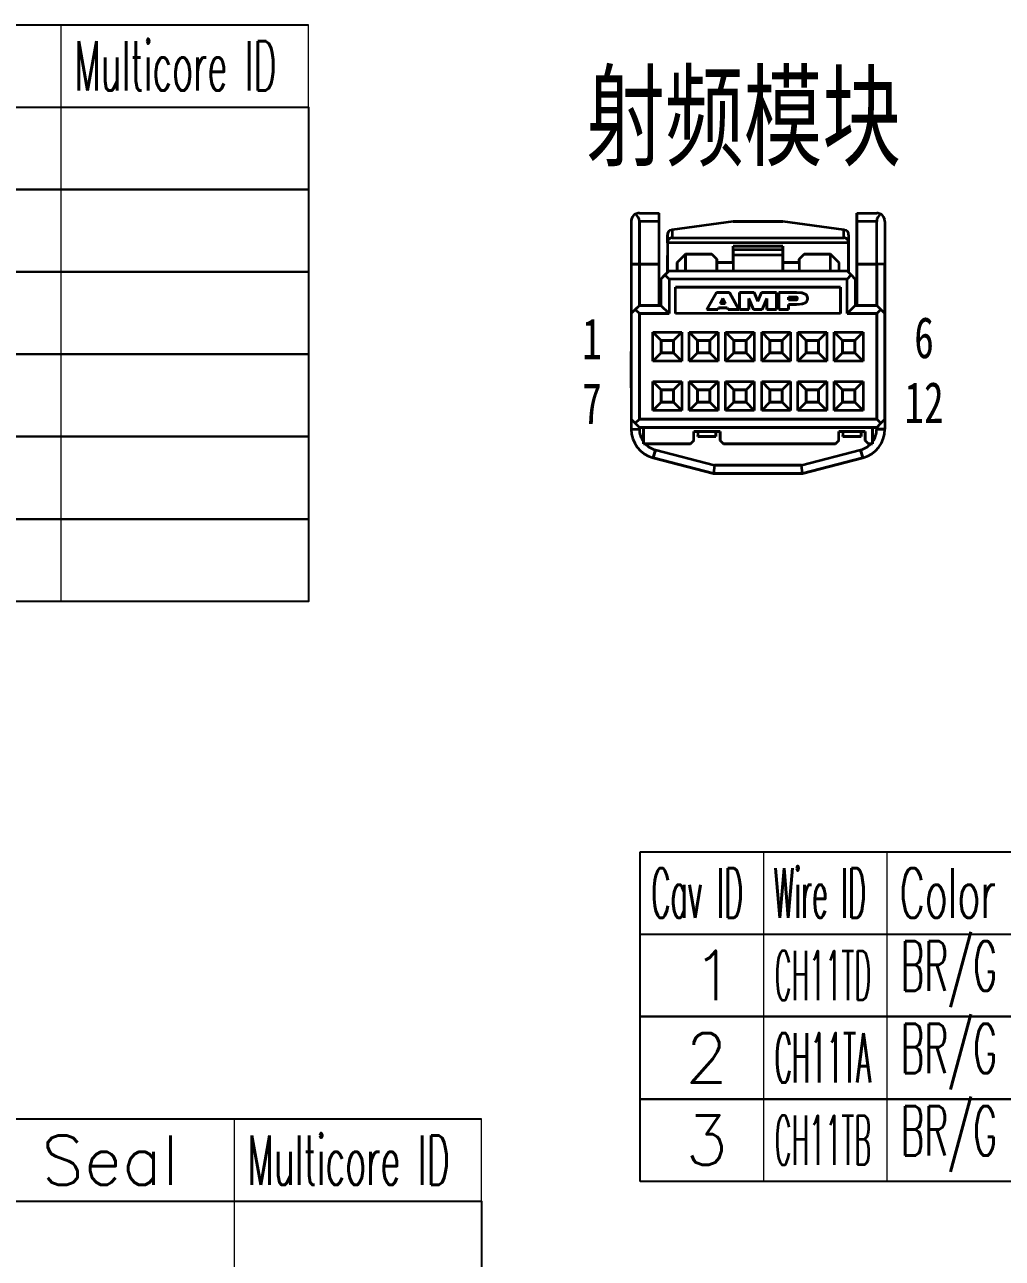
# Model space of a CAD drawing. Header units: inches. Extents: x 47316 to 59086, y 3141 to 11743.
# Drawn here: x 51480.2 to 51539.6, y 8731.1 to 8806 of the extents above; entities that cross this region are included whole.
import ezdxf

# ---------------------------------------------------------------- set-up
doc = ezdxf.new("R2010")
doc.units = ezdxf.units.IN
doc.header["$MEASUREMENT"] = 0
doc.styles.add('MtX_FangSong_GB2312', font='')
doc.styles.get("Standard").update_dxf_attribs({"font": ''})
doc.styles.add('仿宋', font='仿宋_GB2312.ttf', dxfattribs={"width": 0.7})
doc.styles.get('MtX_FangSong_GB2312').set_extended_font_data('FangSong_GB2312')
doc.styles.get('Standard').set_extended_font_data('SimSun')

msp = doc.modelspace()

# ---------------------------------------------------------------- linework, layer by layer
at = {"color": 0, "linetype": 'Continuous', "lineweight": -2}
for p, q in [((51332.463, 8806.003), (51497.463, 8806.003)), ((51332.463, 8801.003), (51497.463, 8801.003)), ((51517.577, 8755.811), (51600.077, 8755.811)), ((51517.577, 8750.811), (51517.577, 8755.811)), ((51517.577, 8750.811), (51600.077, 8750.811)), ((51260.466, 8739.602), (51507.966, 8739.602)), ((51260.466, 8734.602), (51507.966, 8734.602))]:
    msp.add_line(p, q, dxfattribs=at)
at = {"color": 7, "linetype": 'Continuous', "lineweight": 15}
for p, q in [((51482.463, 8801.003), (51482.463, 8806.003)), ((51497.463, 8801.003), (51497.463, 8806.003)), ((51525.077, 8750.811), (51525.077, 8755.811)), ((51532.577, 8750.811), (51532.577, 8755.811)), ((51492.966, 8734.602), (51492.966, 8739.602)), ((51507.966, 8734.602), (51507.966, 8739.602))]:
    msp.add_line(p, q, dxfattribs=at)
at = {"color": 102, "linetype": 'Continuous', "lineweight": 15}
for p, q in [((51482.463, 8796.003), (51482.463, 8801.003)), ((51482.463, 8791.003), (51482.463, 8796.003)), ((51482.463, 8786.003), (51482.463, 8791.003)), ((51482.463, 8781.003), (51482.463, 8786.003)), ((51482.463, 8776.003), (51482.463, 8781.003)), ((51482.463, 8771.003), (51482.463, 8776.003)), ((51525.077, 8745.811), (51525.077, 8750.811)), ((51532.577, 8745.811), (51532.577, 8750.811)), ((51525.077, 8740.811), (51525.077, 8745.811)), ((51532.577, 8740.811), (51532.577, 8745.811)), ((51525.077, 8735.811), (51525.077, 8740.811)), ((51532.577, 8735.811), (51532.577, 8740.811)), ((51492.966, 8729.602), (51492.966, 8734.602))]:
    msp.add_line(p, q, dxfattribs=at)
at = {"color": 7, "lineweight": 35, "ltscale": 0.03}
for p, q in [((51517.533, 8794.569), (51518.733, 8794.569)), ((51517.533, 8794.569), (51518.733, 8794.569)), ((51530.733, 8794.569), (51531.933, 8794.569)), ((51530.733, 8794.569), (51531.933, 8794.569)), ((51518.733, 8794.069), (51517.533, 8794.069)), ((51518.733, 8794.069), (51517.533, 8794.069)), ((51531.933, 8794.069), (51530.733, 8794.069)), ((51531.933, 8794.069), (51530.733, 8794.069)), ((51517.533, 8791.469), (51518.733, 8791.469)), ((51518.733, 8791.469), (51517.533, 8791.469)), ((51530.733, 8791.469), (51531.933, 8791.469)), ((51531.933, 8791.469), (51530.733, 8791.469))]:
    msp.add_line(p, q, dxfattribs=at)
at = {"color": 7, "lineweight": 35, "ltscale": 0.0125}
for p, q in [((51518.733, 8794.069), (51518.733, 8794.569)), ((51518.733, 8794.069), (51518.733, 8794.569)), ((51530.733, 8794.569), (51530.733, 8794.069)), ((51530.733, 8794.569), (51530.733, 8794.069)), ((51519.833, 8791.569), (51519.833, 8791.069)), ((51519.833, 8791.569), (51519.833, 8791.069)), ((51523.233, 8791.569), (51523.233, 8791.069)), ((51527.233, 8791.569), (51527.233, 8791.069)), ((51529.633, 8791.569), (51529.633, 8791.069)), ((51529.633, 8791.569), (51529.633, 8791.069)), ((51517.533, 8791.469), (51517.033, 8791.469)), ((51517.033, 8791.469), (51517.533, 8791.469)), ((51532.433, 8791.469), (51531.933, 8791.469)), ((51532.433, 8791.469), (51531.933, 8791.469)), ((51517.033, 8781.461), (51517.533, 8781.461)), ((51517.033, 8781.461), (51517.533, 8781.461)), ((51532.433, 8781.461), (51531.933, 8781.461)), ((51531.933, 8781.461), (51532.433, 8781.461)), ((51518.38, 8779.719), (51518.506, 8780.203)), ((51518.506, 8780.203), (51518.38, 8779.719)), ((51531.086, 8779.719), (51530.96, 8780.203)), ((51530.96, 8780.203), (51531.086, 8779.719))]:
    msp.add_line(p, q, dxfattribs=at)
at = {"color": 7, "lineweight": 35, "ltscale": 0.139999}
msp.add_line((51530.733, 8788.969), (51530.733, 8794.569), dxfattribs=at)
at = {"color": 7, "lineweight": 35, "ltscale": 0.064999}
for p, q in [((51517.033, 8794.069), (51517.033, 8791.469)), ((51517.033, 8794.069), (51517.033, 8791.469)), ((51517.533, 8794.069), (51517.533, 8791.469)), ((51517.533, 8791.469), (51517.533, 8794.069)), ((51518.733, 8791.469), (51518.733, 8794.069)), ((51518.733, 8791.469), (51518.733, 8794.069)), ((51530.733, 8794.069), (51530.733, 8791.469)), ((51530.733, 8794.069), (51530.733, 8791.469)), ((51531.933, 8791.469), (51531.933, 8794.069)), ((51531.933, 8791.469), (51531.933, 8794.069)), ((51532.433, 8794.069), (51532.433, 8791.469)), ((51532.433, 8794.069), (51532.433, 8791.469))]:
    msp.add_line(p, q, dxfattribs=at)
at = {"color": 7, "lineweight": 35, "ltscale": 0.1975}
msp.add_line((51517.033, 8794.069), (51517.033, 8786.169), dxfattribs=at)
at = {"color": 7, "lineweight": 35, "ltscale": 0.093409}
for p, q in [((51523.233, 8794.069), (51519.533, 8793.549)), ((51523.233, 8794.069), (51519.533, 8793.549)), ((51529.933, 8793.549), (51526.233, 8794.069)), ((51529.933, 8793.549), (51526.233, 8794.069))]:
    msp.add_line(p, q, dxfattribs=at)
at = {"color": 7, "lineweight": 35, "ltscale": 0.075}
for p, q in [((51526.233, 8794.069), (51523.233, 8794.069)), ((51523.233, 8794.069), (51526.233, 8794.069)), ((51523.233, 8792.569), (51526.233, 8792.569)), ((51526.233, 8792.569), (51523.233, 8792.569)), ((51523.233, 8792.569), (51526.233, 8792.569)), ((51523.233, 8792.369), (51526.233, 8792.369)), ((51523.233, 8792.369), (51526.233, 8792.369)), ((51526.233, 8792.008), (51523.233, 8792.008)), ((51526.233, 8792.008), (51523.233, 8792.008)), ((51517.033, 8791.469), (51517.033, 8788.469)), ((51517.033, 8791.469), (51517.033, 8788.469)), ((51532.433, 8791.469), (51532.433, 8788.469)), ((51532.433, 8788.469), (51532.433, 8791.469))]:
    msp.add_line(p, q, dxfattribs=at)
at = {"color": 7, "lineweight": 35, "ltscale": 0.011926}
for p, q in [((51519.233, 8792.769), (51519.233, 8793.246)), ((51519.233, 8793.246), (51519.233, 8792.769)), ((51530.233, 8793.246), (51530.233, 8792.769)), ((51530.233, 8793.246), (51530.233, 8792.769))]:
    msp.add_line(p, q, dxfattribs=at)
at = {"color": 7, "lineweight": 35, "ltscale": 0.031333}
msp.add_line((51519.233, 8793.246), (51519.233, 8791.993), dxfattribs=at)
at = {"color": 7, "lineweight": 35, "ltscale": 0.001054}
for p, q in [((51519.491, 8793.543), (51519.533, 8793.549)), ((51519.533, 8793.549), (51519.491, 8793.543)), ((51529.975, 8793.543), (51529.933, 8793.549)), ((51529.933, 8793.549), (51529.975, 8793.543))]:
    msp.add_line(p, q, dxfattribs=at)
at = {"color": 7, "lineweight": 35, "ltscale": 0.012}
for p, q in [((51519.533, 8793.549), (51519.533, 8793.069)), ((51519.533, 8793.549), (51519.533, 8793.069)), ((51529.933, 8793.069), (51529.933, 8793.549)), ((51529.933, 8793.069), (51529.933, 8793.549))]:
    msp.add_line(p, q, dxfattribs=at)
at = {"color": 7, "lineweight": 35, "ltscale": 0.260001}
msp.add_line((51519.533, 8793.069), (51529.933, 8793.069), dxfattribs=at)
msp.add_line((51519.533, 8793.069), (51529.933, 8793.069), dxfattribs=at)
at = {"color": 7, "lineweight": 35, "ltscale": 0.275}
msp.add_line((51530.233, 8792.769), (51519.233, 8792.769), dxfattribs=at)
msp.add_line((51530.233, 8792.769), (51519.233, 8792.769), dxfattribs=at)
at = {"color": 7, "lineweight": 35, "ltscale": 0.045}
for p, q in [((51519.233, 8792.769), (51519.233, 8790.969)), ((51519.233, 8792.769), (51519.233, 8790.969)), ((51530.233, 8790.969), (51530.233, 8792.769)), ((51530.233, 8792.769), (51530.233, 8790.969)), ((51519.333, 8788.469), (51517.533, 8788.469)), ((51517.533, 8788.469), (51519.333, 8788.469)), ((51531.933, 8788.469), (51530.133, 8788.469)), ((51530.133, 8788.469), (51531.933, 8788.469))]:
    msp.add_line(p, q, dxfattribs=at)
at = {"color": 7, "lineweight": 35, "ltscale": 0.025}
for p, q in [((51523.233, 8791.569), (51523.233, 8792.569)), ((51520.333, 8792.069), (51520.333, 8791.069)), ((51520.333, 8791.069), (51520.333, 8792.069)), ((51523.233, 8791.569), (51522.233, 8791.569)), ((51522.233, 8791.569), (51523.233, 8791.569)), ((51527.233, 8791.569), (51526.233, 8791.569)), ((51526.233, 8791.569), (51527.233, 8791.569)), ((51529.133, 8791.069), (51529.133, 8792.069)), ((51529.133, 8791.069), (51529.133, 8792.069)), ((51517.783, 8781.569), (51517.783, 8780.569)), ((51517.783, 8780.569), (51517.783, 8781.569)), ((51517.783, 8780.569), (51517.783, 8781.569)), ((51531.683, 8780.569), (51531.683, 8781.569)), ((51531.683, 8781.569), (51531.683, 8780.569))]:
    msp.add_line(p, q, dxfattribs=at)
at = {"color": 7, "lineweight": 35, "ltscale": 0.005}
for p, q in [((51523.233, 8792.369), (51523.233, 8792.569)), ((51526.233, 8792.569), (51526.233, 8792.369)), ((51526.233, 8792.369), (51526.233, 8792.569)), ((51526.233, 8792.569), (51526.233, 8792.369)), ((51527.233, 8791.569), (51527.233, 8791.769))]:
    msp.add_line(p, q, dxfattribs=at)
at = {"color": 7, "lineweight": 35, "ltscale": 0.009042}
for p, q in [((51523.233, 8792.369), (51523.233, 8792.008)), ((51523.233, 8792.369), (51523.233, 8792.008)), ((51526.233, 8792.369), (51526.233, 8792.008)), ((51526.233, 8792.008), (51526.233, 8792.369))]:
    msp.add_line(p, q, dxfattribs=at)
at = {"color": 7, "lineweight": 35, "ltscale": 0.004077}
msp.add_line((51523.233, 8792.369), (51523.233, 8792.206), dxfattribs=at)
at = {"color": 7, "lineweight": 35, "ltscale": 6.7156e-05}
msp.add_line((51519.233, 8791.993), (51519.233, 8791.996), dxfattribs=at)
at = {"color": 7, "lineweight": 35, "ltscale": 0.025593}
msp.add_line((51519.233, 8790.969), (51519.233, 8791.993), dxfattribs=at)
at = {"color": 7, "lineweight": 35, "ltscale": 0.017678}
for p, q in [((51519.833, 8791.569), (51520.333, 8792.069)), ((51519.833, 8791.569), (51520.333, 8792.069)), ((51520.333, 8792.069), (51519.833, 8791.569)), ((51529.133, 8792.069), (51529.633, 8791.569)), ((51529.633, 8791.569), (51529.133, 8792.069)), ((51517.033, 8788.469), (51517.533, 8788.969)), ((51519.333, 8788.469), (51518.833, 8788.969)), ((51519.333, 8788.469), (51518.833, 8788.969)), ((51530.633, 8788.969), (51530.133, 8788.469)), ((51530.633, 8788.969), (51530.133, 8788.469)), ((51518.358, 8787.344), (51518.858, 8786.844)), ((51518.858, 8786.844), (51518.358, 8787.344)), ((51520.108, 8787.344), (51519.608, 8786.844)), ((51519.608, 8786.844), (51520.108, 8787.344)), ((51520.558, 8787.344), (51521.058, 8786.844)), ((51521.058, 8786.844), (51520.558, 8787.344)), ((51522.308, 8787.344), (51521.808, 8786.844)), ((51521.808, 8786.844), (51522.308, 8787.344)), ((51522.758, 8787.344), (51523.258, 8786.844)), ((51523.258, 8786.844), (51522.758, 8787.344)), ((51524.508, 8787.344), (51524.008, 8786.844)), ((51524.008, 8786.844), (51524.508, 8787.344)), ((51524.958, 8787.344), (51525.458, 8786.844)), ((51525.458, 8786.844), (51524.958, 8787.344)), ((51526.708, 8787.344), (51526.208, 8786.844)), ((51526.208, 8786.844), (51526.708, 8787.344)), ((51527.158, 8787.344), (51527.658, 8786.844)), ((51527.658, 8786.844), (51527.158, 8787.344)), ((51528.908, 8787.344), (51528.408, 8786.844)), ((51528.408, 8786.844), (51528.908, 8787.344)), ((51529.358, 8787.344), (51529.858, 8786.844)), ((51529.858, 8786.844), (51529.358, 8787.344)), ((51531.108, 8787.344), (51530.608, 8786.844)), ((51530.608, 8786.844), (51531.108, 8787.344)), ((51518.858, 8786.094), (51518.358, 8785.594)), ((51518.358, 8785.594), (51518.858, 8786.094)), ((51520.108, 8785.594), (51519.608, 8786.094)), ((51519.608, 8786.094), (51520.108, 8785.594)), ((51521.058, 8786.094), (51520.558, 8785.594)), ((51520.558, 8785.594), (51521.058, 8786.094)), ((51522.308, 8785.594), (51521.808, 8786.094)), ((51521.808, 8786.094), (51522.308, 8785.594)), ((51523.258, 8786.094), (51522.758, 8785.594)), ((51522.758, 8785.594), (51523.258, 8786.094)), ((51524.508, 8785.594), (51524.008, 8786.094)), ((51524.008, 8786.094), (51524.508, 8785.594)), ((51525.458, 8786.094), (51524.958, 8785.594)), ((51524.958, 8785.594), (51525.458, 8786.094)), ((51526.708, 8785.594), (51526.208, 8786.094)), ((51526.208, 8786.094), (51526.708, 8785.594)), ((51527.658, 8786.094), (51527.158, 8785.594)), ((51527.158, 8785.594), (51527.658, 8786.094)), ((51528.908, 8785.594), (51528.408, 8786.094)), ((51528.408, 8786.094), (51528.908, 8785.594)), ((51529.858, 8786.094), (51529.358, 8785.594)), ((51529.358, 8785.594), (51529.858, 8786.094)), ((51531.108, 8785.594), (51530.608, 8786.094)), ((51530.608, 8786.094), (51531.108, 8785.594)), ((51518.358, 8784.344), (51518.858, 8783.844)), ((51518.858, 8783.844), (51518.358, 8784.344)), ((51520.108, 8784.344), (51519.608, 8783.844)), ((51519.608, 8783.844), (51520.108, 8784.344)), ((51520.558, 8784.344), (51521.058, 8783.844)), ((51521.058, 8783.844), (51520.558, 8784.344)), ((51522.308, 8784.344), (51521.808, 8783.844)), ((51521.808, 8783.844), (51522.308, 8784.344)), ((51522.758, 8784.344), (51523.258, 8783.844)), ((51523.258, 8783.844), (51522.758, 8784.344)), ((51524.508, 8784.344), (51524.008, 8783.844)), ((51524.008, 8783.844), (51524.508, 8784.344)), ((51524.958, 8784.344), (51525.458, 8783.844)), ((51525.458, 8783.844), (51524.958, 8784.344)), ((51526.708, 8784.344), (51526.208, 8783.844)), ((51526.208, 8783.844), (51526.708, 8784.344)), ((51527.158, 8784.344), (51527.658, 8783.844)), ((51527.658, 8783.844), (51527.158, 8784.344)), ((51528.908, 8784.344), (51528.408, 8783.844)), ((51528.408, 8783.844), (51528.908, 8784.344)), ((51529.358, 8784.344), (51529.858, 8783.844)), ((51529.858, 8783.844), (51529.358, 8784.344)), ((51531.108, 8784.344), (51530.608, 8783.844)), ((51530.608, 8783.844), (51531.108, 8784.344)), ((51518.858, 8783.094), (51518.358, 8782.594)), ((51518.358, 8782.594), (51518.858, 8783.094)), ((51520.108, 8782.594), (51519.608, 8783.094)), ((51519.608, 8783.094), (51520.108, 8782.594)), ((51521.058, 8783.094), (51520.558, 8782.594)), ((51520.558, 8782.594), (51521.058, 8783.094)), ((51522.308, 8782.594), (51521.808, 8783.094)), ((51521.808, 8783.094), (51522.308, 8782.594)), ((51523.258, 8783.094), (51522.758, 8782.594)), ((51522.758, 8782.594), (51523.258, 8783.094)), ((51524.508, 8782.594), (51524.008, 8783.094)), ((51524.008, 8783.094), (51524.508, 8782.594)), ((51525.458, 8783.094), (51524.958, 8782.594)), ((51524.958, 8782.594), (51525.458, 8783.094)), ((51526.708, 8782.594), (51526.208, 8783.094)), ((51526.208, 8783.094), (51526.708, 8782.594)), ((51527.658, 8783.094), (51527.158, 8782.594)), ((51527.158, 8782.594), (51527.658, 8783.094)), ((51528.908, 8782.594), (51528.408, 8783.094)), ((51528.408, 8783.094), (51528.908, 8782.594)), ((51529.858, 8783.094), (51529.358, 8782.594)), ((51529.358, 8782.594), (51529.858, 8783.094)), ((51531.108, 8782.594), (51530.608, 8783.094)), ((51530.608, 8783.094), (51531.108, 8782.594)), ((51517.533, 8781.569), (51517.033, 8782.069))]:
    msp.add_line(p, q, dxfattribs=at)
at = {"color": 7, "lineweight": 35, "ltscale": 0.012499}
msp.add_line((51519.833, 8791.069), (51519.833, 8791.569), dxfattribs=at)
at = {"color": 7, "lineweight": 35, "ltscale": 0.040001}
for p, q in [((51521.933, 8792.069), (51520.333, 8792.069)), ((51520.333, 8792.069), (51521.933, 8792.069)), ((51529.133, 8792.069), (51527.533, 8792.069)), ((51527.533, 8792.069), (51529.133, 8792.069)), ((51520.833, 8781.319), (51522.433, 8781.319)), ((51520.833, 8781.319), (51522.433, 8781.319))]:
    msp.add_line(p, q, dxfattribs=at)
at = {"color": 7, "lineweight": 35, "ltscale": 0.010606}
for p, q in [((51522.233, 8791.769), (51521.933, 8792.069)), ((51521.933, 8792.069), (51522.233, 8791.769)), ((51527.533, 8792.069), (51527.233, 8791.769)), ((51527.233, 8791.769), (51527.533, 8792.069)), ((51527.233, 8791.769), (51527.533, 8792.069)), ((51519.033, 8790.769), (51519.333, 8791.069))]:
    msp.add_line(p, q, dxfattribs=at)
at = {"color": 7, "lineweight": 35, "ltscale": 0.0175}
for p, q in [((51522.233, 8791.069), (51522.233, 8791.769)), ((51522.233, 8791.769), (51522.233, 8791.069)), ((51527.233, 8791.769), (51527.233, 8791.069)), ((51527.233, 8791.769), (51527.233, 8791.069))]:
    msp.add_line(p, q, dxfattribs=at)
at = {"color": 7, "lineweight": 35, "ltscale": 0.015923}
msp.add_line((51523.233, 8791.569), (51523.233, 8792.206), dxfattribs=at)
at = {"color": 7, "lineweight": 35, "ltscale": 0.023458}
for p, q in [((51523.233, 8792.008), (51523.233, 8791.069)), ((51523.233, 8792.008), (51523.233, 8791.069)), ((51526.233, 8792.008), (51526.233, 8791.069)), ((51526.233, 8791.069), (51526.233, 8792.008))]:
    msp.add_line(p, q, dxfattribs=at)
at = {"color": 7, "lineweight": 35, "ltscale": 0.0625}
for p, q in [((51517.533, 8788.969), (51517.533, 8791.469)), ((51517.533, 8791.469), (51517.533, 8788.969)), ((51518.733, 8788.969), (51518.733, 8791.469)), ((51518.733, 8788.969), (51518.733, 8791.469)), ((51530.733, 8791.469), (51530.733, 8788.969)), ((51530.733, 8791.469), (51530.733, 8788.969)), ((51531.933, 8791.469), (51531.933, 8788.969)), ((51531.933, 8788.969), (51531.933, 8791.469))]:
    msp.add_line(p, q, dxfattribs=at)
at = {"color": 7, "lineweight": 35, "ltscale": 0.008839}
for p, q in [((51518.833, 8790.569), (51519.083, 8790.819)), ((51518.833, 8790.569), (51519.083, 8790.819)), ((51519.083, 8790.819), (51519.333, 8791.069)), ((51519.083, 8790.819), (51519.333, 8791.069)), ((51519.333, 8790.569), (51519.083, 8790.819)), ((51519.083, 8790.819), (51519.333, 8790.569)), ((51530.133, 8791.069), (51530.383, 8790.819)), ((51530.133, 8791.069), (51530.383, 8790.819)), ((51530.133, 8790.569), (51530.383, 8790.819)), ((51530.383, 8790.819), (51530.133, 8790.569)), ((51530.383, 8790.819), (51530.633, 8790.569)), ((51530.383, 8790.819), (51530.633, 8790.569)), ((51517.283, 8788.719), (51517.033, 8788.469)), ((51517.033, 8788.469), (51517.283, 8788.719)), ((51517.283, 8788.719), (51517.533, 8788.969)), ((51517.533, 8788.969), (51517.283, 8788.719)), ((51517.533, 8788.469), (51517.283, 8788.719)), ((51517.283, 8788.719), (51517.533, 8788.469)), ((51532.183, 8788.719), (51531.933, 8788.969)), ((51532.183, 8788.719), (51531.933, 8788.969)), ((51532.183, 8788.719), (51531.933, 8788.469)), ((51531.933, 8788.469), (51532.183, 8788.719)), ((51532.433, 8788.469), (51532.183, 8788.719)), ((51532.433, 8788.469), (51532.183, 8788.719)), ((51517.283, 8781.819), (51517.033, 8782.069)), ((51517.033, 8782.069), (51517.283, 8781.819)), ((51517.283, 8781.819), (51517.533, 8782.069)), ((51517.533, 8782.069), (51517.283, 8781.819)), ((51517.533, 8781.569), (51517.283, 8781.819)), ((51517.283, 8781.819), (51517.533, 8781.569)), ((51531.933, 8782.069), (51532.183, 8781.819)), ((51532.183, 8781.819), (51531.933, 8782.069)), ((51531.933, 8781.569), (51532.183, 8781.819)), ((51531.933, 8781.569), (51532.183, 8781.819)), ((51532.183, 8781.819), (51532.433, 8782.069)), ((51532.183, 8781.819), (51532.433, 8782.069))]:
    msp.add_line(p, q, dxfattribs=at)
at = {"color": 7, "lineweight": 35, "ltscale": 0.270001}
for p, q in [((51519.333, 8791.069), (51530.133, 8791.069)), ((51519.333, 8791.069), (51530.133, 8791.069)), ((51530.133, 8790.569), (51519.333, 8790.569)), ((51530.133, 8790.569), (51519.333, 8790.569))]:
    msp.add_line(p, q, dxfattribs=at)
at = {"color": 7, "lineweight": 35, "ltscale": 0.007071}
for p, q in [((51519.033, 8790.769), (51518.833, 8790.569)), ((51522.633, 8780.569), (51522.433, 8780.769)), ((51522.433, 8780.769), (51522.633, 8780.569)), ((51522.633, 8780.569), (51522.433, 8780.769)), ((51529.633, 8780.769), (51529.433, 8780.569)), ((51529.433, 8780.569), (51529.633, 8780.769)), ((51531.433, 8780.569), (51531.233, 8780.769)), ((51531.433, 8780.569), (51531.233, 8780.769)), ((51531.233, 8780.769), (51531.433, 8780.569))]:
    msp.add_line(p, q, dxfattribs=at)
at = {"color": 7, "lineweight": 35, "ltscale": 0.039999}
for p, q in [((51518.833, 8790.569), (51518.833, 8788.969)), ((51518.833, 8788.969), (51518.833, 8790.569)), ((51518.833, 8788.969), (51518.833, 8790.569)), ((51519.733, 8788.469), (51519.733, 8790.069)), ((51519.733, 8788.469), (51519.733, 8790.069)), ((51529.733, 8790.069), (51529.733, 8788.469)), ((51529.733, 8790.069), (51529.733, 8788.469)), ((51529.733, 8788.469), (51529.733, 8790.069)), ((51530.633, 8790.569), (51530.633, 8788.969)), ((51530.633, 8790.569), (51530.633, 8788.969)), ((51529.633, 8781.319), (51531.233, 8781.319)), ((51529.633, 8781.319), (51531.233, 8781.319))]:
    msp.add_line(p, q, dxfattribs=at)
at = {"color": 7, "lineweight": 35, "ltscale": 0.052499}
for p, q in [((51519.333, 8790.569), (51519.333, 8788.469)), ((51519.333, 8790.569), (51519.333, 8788.469)), ((51530.133, 8788.469), (51530.133, 8790.569)), ((51530.133, 8788.469), (51530.133, 8790.569))]:
    msp.add_line(p, q, dxfattribs=at)
at = {"color": 7, "lineweight": 35, "ltscale": 0.25}
for p, q in [((51519.733, 8790.069), (51529.733, 8790.069)), ((51519.733, 8790.069), (51529.733, 8790.069)), ((51529.733, 8790.069), (51519.733, 8790.069)), ((51529.733, 8788.469), (51519.733, 8788.469)), ((51529.733, 8788.469), (51519.733, 8788.469))]:
    msp.add_line(p, q, dxfattribs=at)
at = {"color": 7, "lineweight": 35, "ltscale": 0.029727}
for p, q in [((51521.633, 8788.719), (51522.21, 8789.759)), ((51521.633, 8788.719), (51522.21, 8789.759)), ((51522.21, 8789.759), (51521.633, 8788.719)), ((51522.995, 8789.759), (51523.572, 8788.719)), ((51523.572, 8788.719), (51522.995, 8789.759))]:
    msp.add_line(p, q, dxfattribs=at)
at = {"color": 7, "lineweight": 35, "ltscale": 0.019644}
for p, q in [((51522.21, 8789.759), (51522.995, 8789.759)), ((51522.995, 8789.759), (51522.21, 8789.759))]:
    msp.add_line(p, q, dxfattribs=at)
at = {"color": 7, "lineweight": 35, "ltscale": 0.008243}
for p, q in [((51522.46, 8789.092), (51522.6, 8789.39)), ((51522.6, 8789.39), (51522.46, 8789.092))]:
    msp.add_line(p, q, dxfattribs=at)
at = {"color": 7, "lineweight": 35, "ltscale": 0.00827}
for p, q in [((51522.741, 8789.092), (51522.6, 8789.39)), ((51522.6, 8789.39), (51522.741, 8789.092)), ((51522.741, 8789.092), (51522.6, 8789.39))]:
    msp.add_line(p, q, dxfattribs=at)
at = {"color": 7, "lineweight": 35, "ltscale": 0.025999}
for p, q in [((51523.605, 8788.719), (51523.605, 8789.759)), ((51523.605, 8789.759), (51523.605, 8788.719)), ((51523.605, 8788.719), (51523.605, 8789.759)), ((51525.847, 8788.719), (51525.847, 8789.759)), ((51525.847, 8789.759), (51525.847, 8788.719)), ((51526.003, 8788.719), (51526.003, 8789.759)), ((51526.003, 8789.759), (51526.003, 8788.719)), ((51526.003, 8788.719), (51526.003, 8789.759))]:
    msp.add_line(p, q, dxfattribs=at)
at = {"color": 7, "lineweight": 35, "ltscale": 0.022597}
for p, q in [((51524.508, 8789.759), (51523.605, 8789.759)), ((51523.605, 8789.759), (51524.508, 8789.759))]:
    msp.add_line(p, q, dxfattribs=at)
at = {"color": 7, "lineweight": 35, "ltscale": 0.018217}
for p, q in [((51524.46, 8788.719), (51524.177, 8789.39)), ((51524.177, 8789.39), (51524.46, 8788.719)), ((51524.46, 8788.719), (51524.177, 8789.39)), ((51524.991, 8788.719), (51525.275, 8789.39)), ((51525.275, 8789.39), (51524.991, 8788.719))]:
    msp.add_line(p, q, dxfattribs=at)
at = {"color": 7, "lineweight": 35, "ltscale": 0.016779}
for p, q in [((51524.177, 8788.719), (51524.177, 8789.39)), ((51524.177, 8789.39), (51524.177, 8788.719)), ((51525.275, 8788.719), (51525.275, 8789.39)), ((51525.275, 8789.39), (51525.275, 8788.719)), ((51525.275, 8788.719), (51525.275, 8789.39))]:
    msp.add_line(p, q, dxfattribs=at)
at = {"color": 7, "lineweight": 35, "ltscale": 0.014502}
for p, q in [((51524.726, 8789.221), (51524.508, 8789.759)), ((51524.508, 8789.759), (51524.726, 8789.221)), ((51524.726, 8789.221), (51524.943, 8789.759)), ((51524.943, 8789.759), (51524.726, 8789.221)), ((51524.726, 8789.221), (51524.943, 8789.759))]:
    msp.add_line(p, q, dxfattribs=at)
at = {"color": 7, "lineweight": 35, "ltscale": 0.022598}
for p, q in [((51525.847, 8789.759), (51524.943, 8789.759)), ((51524.943, 8789.759), (51525.847, 8789.759))]:
    msp.add_line(p, q, dxfattribs=at)
at = {"color": 7, "lineweight": 35, "ltscale": 0.026418}
for p, q in [((51527.06, 8789.759), (51526.003, 8789.759)), ((51526.003, 8789.759), (51527.06, 8789.759))]:
    msp.add_line(p, q, dxfattribs=at)
at = {"color": 7, "lineweight": 35, "ltscale": 0.012053}
for p, q in [((51527.06, 8789.468), (51526.578, 8789.468)), ((51526.578, 8789.468), (51527.06, 8789.468)), ((51527.06, 8789.468), (51526.578, 8789.468)), ((51527.06, 8789.313), (51526.578, 8789.313)), ((51526.578, 8789.313), (51527.06, 8789.313)), ((51527.06, 8789.023), (51526.578, 8789.023)), ((51526.578, 8789.023), (51527.06, 8789.023)), ((51527.06, 8789.023), (51526.578, 8789.023))]:
    msp.add_line(p, q, dxfattribs=at)
at = {"color": 7, "lineweight": 35, "ltscale": 0.003868}
for p, q in [((51526.578, 8789.313), (51526.578, 8789.468)), ((51526.578, 8789.468), (51526.578, 8789.313))]:
    msp.add_line(p, q, dxfattribs=at)
at = {"color": 7, "lineweight": 35, "ltscale": 0.0325}
for p, q in [((51517.533, 8788.969), (51518.833, 8788.969)), ((51518.833, 8788.969), (51517.533, 8788.969)), ((51530.633, 8788.969), (51531.933, 8788.969)), ((51531.933, 8788.969), (51530.633, 8788.969))]:
    msp.add_line(p, q, dxfattribs=at)
at = {"color": 7, "lineweight": 35, "ltscale": 0.016338}
for p, q in [((51522.287, 8788.719), (51521.633, 8788.719)), ((51522.287, 8788.719), (51521.633, 8788.719)), ((51521.633, 8788.719), (51522.287, 8788.719)), ((51523.572, 8788.719), (51522.918, 8788.719)), ((51523.572, 8788.719), (51522.918, 8788.719)), ((51522.918, 8788.719), (51523.572, 8788.719))]:
    msp.add_line(p, q, dxfattribs=at)
at = {"color": 7, "lineweight": 35, "ltscale": 0.003046}
for p, q in [((51522.338, 8788.83), (51522.287, 8788.719)), ((51522.287, 8788.719), (51522.338, 8788.83))]:
    msp.add_line(p, q, dxfattribs=at)
at = {"color": 7, "lineweight": 35, "ltscale": 0.013194}
for p, q in [((51522.866, 8788.83), (51522.338, 8788.83)), ((51522.866, 8788.83), (51522.338, 8788.83)), ((51522.338, 8788.83), (51522.866, 8788.83))]:
    msp.add_line(p, q, dxfattribs=at)
at = {"color": 7, "lineweight": 35, "ltscale": 0.007031}
for p, q in [((51522.741, 8789.092), (51522.46, 8789.092)), ((51522.46, 8789.092), (51522.741, 8789.092))]:
    msp.add_line(p, q, dxfattribs=at)
at = {"color": 7, "lineweight": 35, "ltscale": 0.003056}
for p, q in [((51522.918, 8788.719), (51522.866, 8788.83)), ((51522.918, 8788.719), (51522.866, 8788.83)), ((51522.866, 8788.83), (51522.918, 8788.719))]:
    msp.add_line(p, q, dxfattribs=at)
at = {"color": 7, "lineweight": 35, "ltscale": 0.014299}
for p, q in [((51524.177, 8788.719), (51523.605, 8788.719)), ((51523.605, 8788.719), (51524.177, 8788.719)), ((51524.177, 8788.719), (51523.605, 8788.719))]:
    msp.add_line(p, q, dxfattribs=at)
at = {"color": 7, "lineweight": 35, "ltscale": 0.013274}
for p, q in [((51524.991, 8788.719), (51524.46, 8788.719)), ((51524.46, 8788.719), (51524.991, 8788.719)), ((51524.991, 8788.719), (51524.46, 8788.719))]:
    msp.add_line(p, q, dxfattribs=at)
at = {"color": 7, "lineweight": 35, "ltscale": 0.014301}
for p, q in [((51525.847, 8788.719), (51525.275, 8788.719)), ((51525.275, 8788.719), (51525.847, 8788.719)), ((51525.847, 8788.719), (51525.275, 8788.719))]:
    msp.add_line(p, q, dxfattribs=at)
at = {"color": 7, "lineweight": 35, "ltscale": 0.014365}
for p, q in [((51526.578, 8788.719), (51526.003, 8788.719)), ((51526.003, 8788.719), (51526.578, 8788.719)), ((51526.578, 8788.719), (51526.003, 8788.719))]:
    msp.add_line(p, q, dxfattribs=at)
at = {"color": 7, "lineweight": 35, "ltscale": 0.007591}
for p, q in [((51526.578, 8788.719), (51526.578, 8789.023)), ((51526.578, 8789.023), (51526.578, 8788.719))]:
    msp.add_line(p, q, dxfattribs=at)
at = {"color": 7, "lineweight": 35, "ltscale": 0.160001}
for p, q in [((51517.033, 8788.469), (51517.033, 8782.069)), ((51517.033, 8788.469), (51517.033, 8782.069)), ((51517.533, 8782.069), (51517.533, 8788.469)), ((51517.533, 8788.469), (51517.533, 8782.069)), ((51531.933, 8788.469), (51531.933, 8782.069)), ((51531.933, 8782.069), (51531.933, 8788.469)), ((51532.433, 8788.469), (51532.433, 8782.069)), ((51532.433, 8782.069), (51532.433, 8788.469))]:
    msp.add_line(p, q, dxfattribs=at)
at = {"color": 7, "lineweight": 35, "ltscale": 0.04375}
for p, q in [((51518.358, 8785.594), (51518.358, 8787.344)), ((51518.358, 8787.344), (51520.108, 8787.344)), ((51518.358, 8785.594), (51518.358, 8787.344)), ((51518.358, 8787.344), (51520.108, 8787.344)), ((51520.108, 8787.344), (51520.108, 8785.594)), ((51520.108, 8787.344), (51520.108, 8785.594)), ((51520.558, 8785.594), (51520.558, 8787.344)), ((51520.558, 8787.344), (51522.308, 8787.344)), ((51520.558, 8785.594), (51520.558, 8787.344)), ((51520.558, 8787.344), (51522.308, 8787.344)), ((51522.308, 8787.344), (51522.308, 8785.594)), ((51522.308, 8787.344), (51522.308, 8785.594)), ((51522.758, 8785.594), (51522.758, 8787.344)), ((51522.758, 8787.344), (51524.508, 8787.344)), ((51522.758, 8785.594), (51522.758, 8787.344)), ((51522.758, 8787.344), (51524.508, 8787.344)), ((51524.508, 8787.344), (51524.508, 8785.594)), ((51524.508, 8787.344), (51524.508, 8785.594)), ((51524.958, 8785.594), (51524.958, 8787.344)), ((51524.958, 8787.344), (51526.708, 8787.344)), ((51524.958, 8785.594), (51524.958, 8787.344)), ((51524.958, 8787.344), (51526.708, 8787.344)), ((51526.708, 8787.344), (51526.708, 8785.594)), ((51526.708, 8787.344), (51526.708, 8785.594)), ((51527.158, 8785.594), (51527.158, 8787.344)), ((51527.158, 8787.344), (51528.908, 8787.344)), ((51527.158, 8785.594), (51527.158, 8787.344)), ((51527.158, 8787.344), (51528.908, 8787.344)), ((51528.908, 8787.344), (51528.908, 8785.594)), ((51528.908, 8787.344), (51528.908, 8785.594)), ((51529.358, 8785.594), (51529.358, 8787.344)), ((51529.358, 8787.344), (51531.108, 8787.344)), ((51529.358, 8785.594), (51529.358, 8787.344)), ((51529.358, 8787.344), (51531.108, 8787.344)), ((51531.108, 8787.344), (51531.108, 8785.594)), ((51531.108, 8787.344), (51531.108, 8785.594)), ((51520.108, 8785.594), (51518.358, 8785.594)), ((51520.108, 8785.594), (51518.358, 8785.594)), ((51522.308, 8785.594), (51520.558, 8785.594)), ((51522.308, 8785.594), (51520.558, 8785.594)), ((51524.508, 8785.594), (51522.758, 8785.594)), ((51524.508, 8785.594), (51522.758, 8785.594)), ((51526.708, 8785.594), (51524.958, 8785.594)), ((51526.708, 8785.594), (51524.958, 8785.594)), ((51528.908, 8785.594), (51527.158, 8785.594)), ((51528.908, 8785.594), (51527.158, 8785.594)), ((51531.108, 8785.594), (51529.358, 8785.594)), ((51531.108, 8785.594), (51529.358, 8785.594)), ((51518.358, 8782.594), (51518.358, 8784.344)), ((51518.358, 8784.344), (51520.108, 8784.344)), ((51518.358, 8782.594), (51518.358, 8784.344)), ((51518.358, 8784.344), (51520.108, 8784.344)), ((51520.108, 8784.344), (51520.108, 8782.594)), ((51520.108, 8784.344), (51520.108, 8782.594)), ((51520.558, 8782.594), (51520.558, 8784.344)), ((51520.558, 8784.344), (51522.308, 8784.344)), ((51520.558, 8782.594), (51520.558, 8784.344)), ((51520.558, 8784.344), (51522.308, 8784.344)), ((51522.308, 8784.344), (51522.308, 8782.594)), ((51522.308, 8784.344), (51522.308, 8782.594)), ((51522.758, 8782.594), (51522.758, 8784.344)), ((51522.758, 8784.344), (51524.508, 8784.344)), ((51522.758, 8782.594), (51522.758, 8784.344)), ((51522.758, 8784.344), (51524.508, 8784.344)), ((51524.508, 8784.344), (51524.508, 8782.594)), ((51524.508, 8784.344), (51524.508, 8782.594)), ((51524.958, 8782.594), (51524.958, 8784.344)), ((51524.958, 8784.344), (51526.708, 8784.344)), ((51524.958, 8782.594), (51524.958, 8784.344)), ((51524.958, 8784.344), (51526.708, 8784.344)), ((51526.708, 8784.344), (51526.708, 8782.594)), ((51526.708, 8784.344), (51526.708, 8782.594)), ((51527.158, 8782.594), (51527.158, 8784.344)), ((51527.158, 8784.344), (51528.908, 8784.344)), ((51527.158, 8782.594), (51527.158, 8784.344)), ((51527.158, 8784.344), (51528.908, 8784.344)), ((51528.908, 8784.344), (51528.908, 8782.594)), ((51528.908, 8784.344), (51528.908, 8782.594)), ((51529.358, 8782.594), (51529.358, 8784.344)), ((51529.358, 8784.344), (51531.108, 8784.344)), ((51529.358, 8782.594), (51529.358, 8784.344)), ((51529.358, 8784.344), (51531.108, 8784.344)), ((51531.108, 8784.344), (51531.108, 8782.594)), ((51531.108, 8784.344), (51531.108, 8782.594)), ((51520.108, 8782.594), (51518.358, 8782.594)), ((51520.108, 8782.594), (51518.358, 8782.594)), ((51522.308, 8782.594), (51520.558, 8782.594)), ((51522.308, 8782.594), (51520.558, 8782.594)), ((51524.508, 8782.594), (51522.758, 8782.594)), ((51524.508, 8782.594), (51522.758, 8782.594)), ((51526.708, 8782.594), (51524.958, 8782.594)), ((51526.708, 8782.594), (51524.958, 8782.594)), ((51528.908, 8782.594), (51527.158, 8782.594)), ((51528.908, 8782.594), (51527.158, 8782.594)), ((51531.108, 8782.594), (51529.358, 8782.594)), ((51531.108, 8782.594), (51529.358, 8782.594)), ((51520.633, 8780.569), (51518.883, 8780.569))]:
    msp.add_line(p, q, dxfattribs=at)
at = {"color": 7, "lineweight": 35, "ltscale": 0.01875}
for p, q in [((51518.858, 8786.844), (51518.858, 8786.094)), ((51519.608, 8786.844), (51518.858, 8786.844)), ((51519.608, 8786.844), (51518.858, 8786.844)), ((51518.858, 8786.094), (51518.858, 8786.844)), ((51518.858, 8786.844), (51519.608, 8786.844)), ((51519.608, 8786.094), (51519.608, 8786.844)), ((51519.608, 8786.094), (51519.608, 8786.844)), ((51519.608, 8786.844), (51519.608, 8786.094)), ((51521.058, 8786.844), (51521.058, 8786.094)), ((51521.808, 8786.844), (51521.058, 8786.844)), ((51521.808, 8786.844), (51521.058, 8786.844)), ((51521.058, 8786.094), (51521.058, 8786.844)), ((51521.058, 8786.844), (51521.808, 8786.844)), ((51521.808, 8786.094), (51521.808, 8786.844)), ((51521.808, 8786.094), (51521.808, 8786.844)), ((51521.808, 8786.844), (51521.808, 8786.094)), ((51523.258, 8786.844), (51523.258, 8786.094)), ((51524.008, 8786.844), (51523.258, 8786.844)), ((51524.008, 8786.844), (51523.258, 8786.844)), ((51523.258, 8786.094), (51523.258, 8786.844)), ((51523.258, 8786.844), (51524.008, 8786.844)), ((51524.008, 8786.094), (51524.008, 8786.844)), ((51524.008, 8786.094), (51524.008, 8786.844)), ((51524.008, 8786.844), (51524.008, 8786.094)), ((51525.458, 8786.844), (51525.458, 8786.094)), ((51526.208, 8786.844), (51525.458, 8786.844)), ((51526.208, 8786.844), (51525.458, 8786.844)), ((51525.458, 8786.094), (51525.458, 8786.844)), ((51525.458, 8786.844), (51526.208, 8786.844)), ((51526.208, 8786.094), (51526.208, 8786.844)), ((51526.208, 8786.094), (51526.208, 8786.844)), ((51526.208, 8786.844), (51526.208, 8786.094)), ((51527.658, 8786.844), (51527.658, 8786.094)), ((51528.408, 8786.844), (51527.658, 8786.844)), ((51528.408, 8786.844), (51527.658, 8786.844)), ((51527.658, 8786.094), (51527.658, 8786.844)), ((51527.658, 8786.844), (51528.408, 8786.844)), ((51528.408, 8786.094), (51528.408, 8786.844)), ((51528.408, 8786.094), (51528.408, 8786.844)), ((51528.408, 8786.844), (51528.408, 8786.094)), ((51529.858, 8786.844), (51529.858, 8786.094)), ((51530.608, 8786.844), (51529.858, 8786.844)), ((51530.608, 8786.844), (51529.858, 8786.844)), ((51529.858, 8786.094), (51529.858, 8786.844)), ((51529.858, 8786.844), (51530.608, 8786.844)), ((51530.608, 8786.094), (51530.608, 8786.844)), ((51530.608, 8786.094), (51530.608, 8786.844)), ((51530.608, 8786.844), (51530.608, 8786.094)), ((51518.858, 8786.094), (51519.608, 8786.094)), ((51519.608, 8786.094), (51518.858, 8786.094)), ((51521.058, 8786.094), (51521.808, 8786.094)), ((51521.808, 8786.094), (51521.058, 8786.094)), ((51523.258, 8786.094), (51524.008, 8786.094)), ((51524.008, 8786.094), (51523.258, 8786.094)), ((51525.458, 8786.094), (51526.208, 8786.094)), ((51526.208, 8786.094), (51525.458, 8786.094)), ((51527.658, 8786.094), (51528.408, 8786.094)), ((51528.408, 8786.094), (51527.658, 8786.094)), ((51529.858, 8786.094), (51530.608, 8786.094)), ((51530.608, 8786.094), (51529.858, 8786.094)), ((51518.858, 8783.844), (51518.858, 8783.094)), ((51519.608, 8783.844), (51518.858, 8783.844)), ((51519.608, 8783.844), (51518.858, 8783.844)), ((51518.858, 8783.094), (51518.858, 8783.844)), ((51518.858, 8783.844), (51519.608, 8783.844)), ((51519.608, 8783.094), (51519.608, 8783.844)), ((51519.608, 8783.094), (51519.608, 8783.844)), ((51519.608, 8783.844), (51519.608, 8783.094)), ((51521.058, 8783.844), (51521.058, 8783.094)), ((51521.808, 8783.844), (51521.058, 8783.844)), ((51521.808, 8783.844), (51521.058, 8783.844)), ((51521.058, 8783.094), (51521.058, 8783.844)), ((51521.058, 8783.844), (51521.808, 8783.844)), ((51521.808, 8783.094), (51521.808, 8783.844)), ((51521.808, 8783.094), (51521.808, 8783.844)), ((51521.808, 8783.844), (51521.808, 8783.094)), ((51523.258, 8783.844), (51523.258, 8783.094)), ((51524.008, 8783.844), (51523.258, 8783.844)), ((51524.008, 8783.844), (51523.258, 8783.844)), ((51523.258, 8783.094), (51523.258, 8783.844)), ((51523.258, 8783.844), (51524.008, 8783.844)), ((51524.008, 8783.094), (51524.008, 8783.844)), ((51524.008, 8783.094), (51524.008, 8783.844)), ((51524.008, 8783.844), (51524.008, 8783.094)), ((51525.458, 8783.844), (51525.458, 8783.094)), ((51526.208, 8783.844), (51525.458, 8783.844)), ((51526.208, 8783.844), (51525.458, 8783.844)), ((51525.458, 8783.094), (51525.458, 8783.844)), ((51525.458, 8783.844), (51526.208, 8783.844)), ((51526.208, 8783.094), (51526.208, 8783.844)), ((51526.208, 8783.094), (51526.208, 8783.844)), ((51526.208, 8783.844), (51526.208, 8783.094)), ((51527.658, 8783.844), (51527.658, 8783.094)), ((51528.408, 8783.844), (51527.658, 8783.844)), ((51528.408, 8783.844), (51527.658, 8783.844)), ((51527.658, 8783.094), (51527.658, 8783.844)), ((51527.658, 8783.844), (51528.408, 8783.844)), ((51528.408, 8783.094), (51528.408, 8783.844)), ((51528.408, 8783.094), (51528.408, 8783.844)), ((51528.408, 8783.844), (51528.408, 8783.094)), ((51529.858, 8783.844), (51529.858, 8783.094)), ((51530.608, 8783.844), (51529.858, 8783.844)), ((51530.608, 8783.844), (51529.858, 8783.844)), ((51529.858, 8783.094), (51529.858, 8783.844)), ((51529.858, 8783.844), (51530.608, 8783.844)), ((51530.608, 8783.094), (51530.608, 8783.844)), ((51530.608, 8783.094), (51530.608, 8783.844)), ((51530.608, 8783.844), (51530.608, 8783.094)), ((51518.858, 8783.094), (51519.608, 8783.094)), ((51519.608, 8783.094), (51518.858, 8783.094)), ((51521.058, 8783.094), (51521.808, 8783.094)), ((51521.808, 8783.094), (51521.058, 8783.094)), ((51523.258, 8783.094), (51524.008, 8783.094)), ((51524.008, 8783.094), (51523.258, 8783.094)), ((51525.458, 8783.094), (51526.208, 8783.094)), ((51526.208, 8783.094), (51525.458, 8783.094)), ((51527.658, 8783.094), (51528.408, 8783.094)), ((51528.408, 8783.094), (51527.658, 8783.094)), ((51529.858, 8783.094), (51530.608, 8783.094)), ((51530.608, 8783.094), (51529.858, 8783.094))]:
    msp.add_line(p, q, dxfattribs=at)
at = {"color": 7, "lineweight": 35, "ltscale": 0.055}
msp.add_line((51517.033, 8783.969), (51517.033, 8786.169), dxfattribs=at)
at = {"color": 7, "lineweight": 35, "ltscale": 0.062704}
msp.add_line((51517.033, 8783.969), (51517.033, 8781.461), dxfattribs=at)
at = {"color": 7, "lineweight": 35, "ltscale": 0.015204}
for p, q in [((51517.033, 8782.069), (51517.033, 8781.461)), ((51517.033, 8782.069), (51517.033, 8781.461)), ((51532.433, 8782.069), (51532.433, 8781.461)), ((51532.433, 8782.069), (51532.433, 8781.461))]:
    msp.add_line(p, q, dxfattribs=at)
at = {"color": 7, "lineweight": 35, "ltscale": 0.360001}
for p, q in [((51517.533, 8782.069), (51531.933, 8782.069)), ((51531.933, 8782.069), (51517.533, 8782.069)), ((51517.533, 8781.569), (51531.933, 8781.569)), ((51531.933, 8781.569), (51517.533, 8781.569))]:
    msp.add_line(p, q, dxfattribs=at)
at = {"color": 7, "lineweight": 35, "ltscale": 0.00625}
for p, q in [((51517.783, 8781.569), (51517.533, 8781.569)), ((51521.083, 8781.319), (51520.833, 8781.319)), ((51522.433, 8781.319), (51522.183, 8781.319)), ((51529.883, 8781.319), (51529.633, 8781.319)), ((51531.233, 8781.319), (51530.983, 8781.319)), ((51531.933, 8781.569), (51531.683, 8781.569)), ((51531.683, 8780.569), (51531.433, 8780.569)), ((51531.433, 8780.569), (51531.683, 8780.569)), ((51531.683, 8780.569), (51531.433, 8780.569))]:
    msp.add_line(p, q, dxfattribs=at)
at = {"color": 7, "lineweight": 35, "ltscale": 0.002704}
for p, q in [((51517.533, 8781.569), (51517.533, 8781.461)), ((51517.533, 8781.461), (51517.533, 8781.569)), ((51531.933, 8781.461), (51531.933, 8781.569)), ((51531.933, 8781.461), (51531.933, 8781.569))]:
    msp.add_line(p, q, dxfattribs=at)
at = {"color": 7, "lineweight": 35, "ltscale": 0.347501}
msp.add_line((51531.683, 8781.569), (51517.783, 8781.569), dxfattribs=at)
at = {"color": 7, "lineweight": 35, "ltscale": 0.01375}
for p, q in [((51520.833, 8780.769), (51520.833, 8781.319)), ((51520.833, 8780.769), (51520.833, 8781.319)), ((51522.433, 8780.769), (51522.433, 8781.319)), ((51522.433, 8781.319), (51522.433, 8780.769)), ((51522.433, 8781.319), (51522.433, 8780.769)), ((51529.633, 8780.769), (51529.633, 8781.319)), ((51529.633, 8780.769), (51529.633, 8781.319)), ((51531.233, 8780.769), (51531.233, 8781.319)), ((51531.233, 8781.319), (51531.233, 8780.769)), ((51531.233, 8781.319), (51531.233, 8780.769))]:
    msp.add_line(p, q, dxfattribs=at)
at = {"color": 7, "lineweight": 35, "ltscale": 0.0075}
for p, q in [((51521.083, 8781.319), (51521.083, 8781.019)), ((51521.083, 8781.319), (51521.083, 8781.019)), ((51522.183, 8781.019), (51522.183, 8781.319)), ((51522.183, 8781.319), (51522.183, 8781.019)), ((51529.883, 8781.319), (51529.883, 8781.019)), ((51529.883, 8781.319), (51529.883, 8781.019)), ((51530.983, 8781.019), (51530.983, 8781.319)), ((51530.983, 8781.319), (51530.983, 8781.019))]:
    msp.add_line(p, q, dxfattribs=at)
at = {"color": 7, "lineweight": 35, "ltscale": 0.027501}
for p, q in [((51522.183, 8781.319), (51521.083, 8781.319)), ((51518.883, 8780.569), (51517.783, 8780.569)), ((51521.083, 8781.019), (51522.183, 8781.019)), ((51522.183, 8781.019), (51521.083, 8781.019)), ((51522.183, 8781.019), (51521.083, 8781.019))]:
    msp.add_line(p, q, dxfattribs=at)
at = {"color": 7, "lineweight": 35, "ltscale": 0.002278}
for p, q in [((51521.083, 8781.228), (51521.083, 8781.319)), ((51529.883, 8781.228), (51529.883, 8781.319))]:
    msp.add_line(p, q, dxfattribs=at)
at = {"color": 7, "lineweight": 35, "ltscale": 0.003622}
for p, q in [((51521.083, 8781.228), (51521.083, 8781.083)), ((51529.883, 8781.228), (51529.883, 8781.083))]:
    msp.add_line(p, q, dxfattribs=at)
at = {"color": 7, "lineweight": 35, "ltscale": 0.0016}
for p, q in [((51521.083, 8781.019), (51521.083, 8781.083)), ((51529.883, 8781.019), (51529.883, 8781.083))]:
    msp.add_line(p, q, dxfattribs=at)
at = {"color": 7, "lineweight": 35, "ltscale": 0.027499}
for p, q in [((51530.983, 8781.319), (51529.883, 8781.319)), ((51529.883, 8781.019), (51530.983, 8781.019)), ((51530.983, 8781.019), (51529.883, 8781.019)), ((51530.983, 8781.019), (51529.883, 8781.019))]:
    msp.add_line(p, q, dxfattribs=at)
at = {"color": 7, "lineweight": 35, "ltscale": 0.071251}
for p, q in [((51517.783, 8780.569), (51520.633, 8780.569)), ((51520.633, 8780.569), (51517.783, 8780.569))]:
    msp.add_line(p, q, dxfattribs=at)
at = {"color": 7, "lineweight": 35, "ltscale": 0.00707}
for p, q in [((51520.633, 8780.569), (51520.833, 8780.769)), ((51520.833, 8780.769), (51520.633, 8780.569))]:
    msp.add_line(p, q, dxfattribs=at)
at = {"color": 7, "lineweight": 35, "ltscale": 0.17}
for p, q in [((51529.433, 8780.569), (51522.633, 8780.569)), ((51522.633, 8780.569), (51529.433, 8780.569)), ((51529.433, 8780.569), (51522.633, 8780.569))]:
    msp.add_line(p, q, dxfattribs=at)
at = {"color": 7, "lineweight": 35, "ltscale": 0.09436}
for p, q in [((51522.033, 8778.769), (51518.38, 8779.719)), ((51518.38, 8779.719), (51522.033, 8778.769)), ((51518.38, 8779.719), (51522.033, 8778.769)), ((51527.433, 8778.769), (51531.086, 8779.719)), ((51527.433, 8778.769), (51531.086, 8779.719)), ((51531.086, 8779.719), (51527.433, 8778.769))]:
    msp.add_line(p, q, dxfattribs=at)
at = {"color": 7, "lineweight": 35, "ltscale": 0.092761}
for p, q in [((51518.506, 8780.203), (51522.097, 8779.269)), ((51518.506, 8780.203), (51522.097, 8779.269)), ((51527.369, 8779.269), (51530.96, 8780.203)), ((51527.369, 8779.269), (51530.96, 8780.203))]:
    msp.add_line(p, q, dxfattribs=at)
at = {"color": 7, "lineweight": 35, "ltscale": 0.012602}
for p, q in [((51522.097, 8779.269), (51522.033, 8778.769)), ((51522.097, 8779.269), (51522.033, 8778.769)), ((51527.433, 8778.769), (51527.369, 8779.269)), ((51527.433, 8778.769), (51527.369, 8779.269))]:
    msp.add_line(p, q, dxfattribs=at)
at = {"color": 7, "lineweight": 35, "ltscale": 0.131802}
for p, q in [((51522.097, 8779.269), (51527.369, 8779.269)), ((51527.369, 8779.269), (51522.097, 8779.269))]:
    msp.add_line(p, q, dxfattribs=at)
at = {"color": 7, "lineweight": 35, "ltscale": 0.001134}
msp.add_line((51527.427, 8778.814), (51527.433, 8778.769), dxfattribs=at)
at = {"color": 7, "lineweight": 35, "ltscale": 0.135001}
for p, q in [((51522.033, 8778.769), (51527.433, 8778.769)), ((51527.433, 8778.769), (51522.033, 8778.769)), ((51522.033, 8778.769), (51527.433, 8778.769))]:
    msp.add_line(p, q, dxfattribs=at)
at = {"color": 0, "linetype": 'Continuous', "lineweight": -2}
for points in [[(51414.963, 8796.003), (51414.963, 8801.003), (51497.463, 8801.003), (51497.463, 8796.003)], [(51414.963, 8791.003), (51414.963, 8796.003), (51497.463, 8796.003), (51497.463, 8791.003)], [(51414.963, 8786.003), (51414.963, 8791.003), (51497.463, 8791.003), (51497.463, 8786.003)], [(51414.963, 8781.003), (51414.963, 8786.003), (51497.463, 8786.003), (51497.463, 8781.003)], [(51414.963, 8776.003), (51414.963, 8781.003), (51497.463, 8781.003), (51497.463, 8776.003)], [(51414.963, 8771.003), (51414.963, 8776.003), (51497.463, 8776.003), (51497.463, 8771.003)], [(51517.577, 8745.811), (51517.577, 8750.811), (51600.077, 8750.811), (51600.077, 8745.811)], [(51517.577, 8740.811), (51517.577, 8745.811), (51600.077, 8745.811), (51600.077, 8740.811)], [(51517.577, 8735.811), (51517.577, 8740.811), (51600.077, 8740.811), (51600.077, 8735.811)], [(51425.466, 8729.602), (51425.466, 8734.602), (51507.966, 8734.602), (51507.966, 8729.602)]]:
    msp.add_lwpolyline(points, close=True, dxfattribs=at)
at = {"color": 7, "lineweight": 35}
for points in [[(51527.06, 8789.759), (51527.326, 8789.742), (51527.456, 8789.715), (51527.643, 8789.624), (51527.68, 8789.589)], [(51527.752, 8789.39), (51527.698, 8789.567), (51527.633, 8789.632), (51527.414, 8789.726), (51527.06, 8789.759)], [(51527.752, 8789.39), (51527.737, 8789.491), (51527.647, 8789.621), (51527.559, 8789.677), (51527.345, 8789.74), (51527.06, 8789.759)], [(51527.06, 8789.023), (51527.414, 8789.056), (51527.633, 8789.149), (51527.698, 8789.215), (51527.752, 8789.39)], [(51527.06, 8789.023), (51527.438, 8789.062), (51527.601, 8789.127), (51527.688, 8789.201), (51527.752, 8789.39)], [(51527.69, 8789.203), (51527.637, 8789.152), (51527.507, 8789.083), (51527.361, 8789.045), (51527.06, 8789.023)]]:
    msp.add_lwpolyline(points, dxfattribs=at)
for centre, radius, start, end in [((51517.533, 8794.069), 0.5, 89.99836, 120.00392), ((51517.533, 8794.069), 0.5, 90, 120), ((51531.933, 8794.069), 0.5, 59.99773, 90.00062), ((51531.933, 8794.069), 0.5, 60, 90), ((51517.533, 8794.069), 0.5, 120.02217, 179.99211), ((51517.533, 8794.069), 0.5, 120, 180.00001), ((51517.533, 8794.069), 0.5, 146.53415, 168.3144), ((51517.533, 8794.069), 0.5, 120.03327, 129.27383), ((51517.033, 8794.069), 0.5, 0.00777, 59.97804), ((51517.033, 8794.07), 0.5, 359.95433, 60.00715), ((51532.433, 8794.07), 0.5, 119.99285, 180.04566), ((51532.433, 8794.069), 0.5, 120.02197, 179.99223), ((51531.933, 8794.069), 0.5, 0.00777, 59.97804), ((51531.933, 8794.069), 0.5, 0, 60), ((51531.933, 8794.069), 0.5, 50.78508, 60.00009), ((51531.933, 8794.069), 0.5, 11.8481, 33.39183), ((51519.533, 8793.246), 0.3, 97.96775, 180.02579), ((51519.533, 8793.246), 0.3, 98, 179.99999), ((51519.532, 8793.246), 0.299, 142.94269, 180.03221), ((51519.533, 8792.77), 0.3, 89.95109, 180.06343), ((51519.533, 8792.769), 0.3, 90, 179.99999), ((51519.533, 8792.768), 0.301, 89.99058, 134.96608), ((51529.933, 8792.77), 0.3, 359.93657, 90.04891), ((51529.933, 8792.769), 0.3, 0, 90), ((51529.933, 8793.246), 0.3, 359.97422, 82.03225), ((51529.933, 8793.246), 0.3, 0, 82), ((51529.936, 8792.773), 0.295, 44.92377, 66.94248), ((51527.059, 8789.39), 0.0775, 270.15331, 89.84669), ((51527.06, 8789.39), 0.0774, 270, 90), ((51527.055, 8789.395), 0.0837, 297.70299, 330.44331), ((51527.052, 8789.386), 0.0851, 8.84795, 53.29724), ((51527.472, 8789.381), 0.28, 343.58111, 1.83913), ((51518.833, 8781.461), 1.8, 180.00001, 255.42578), ((51518.833, 8781.461), 1.8, 180.00001, 255.42578), ((51518.833, 8781.461), 1.8, 180.00001, 255.42578), ((51518.831, 8781.46), 1.298, 179.95882, 216.15504), ((51518.833, 8781.461), 1.3, 180.00001, 216.12948), ((51530.633, 8781.461), 1.8, 284.57421, 0), ((51530.633, 8781.461), 1.8, 284.57421, 0), ((51530.633, 8781.461), 1.3, 323.87163, 0), ((51530.636, 8781.46), 1.297, 323.84076, 0.04452), ((51518.833, 8781.461), 1.3, 223.31682, 255.42578), ((51518.832, 8781.456), 1.295, 223.20873, 255.42441), ((51530.633, 8781.461), 1.3, 284.57421, 316.6834), ((51530.634, 8781.456), 1.295, 284.57082, 316.79029)]:
    msp.add_arc(centre, radius, start, end, dxfattribs=at)

# ---------------------------------------------------------------- texts
at = {"color": 0, "lineweight": -2, "style": 'MtX_FangSong_GB2312', "width": 0.7}
msp.add_text('射频模块', height=5, rotation=360, dxfattribs=at).set_placement((51514.314, 8797.957))
at = {"color": 7, "linetype": 'Continuous', "lineweight": 15, "char_height": 3, "attachment_point": 1}
for s, insert, width in [('\\Fromans.shx;\\W0.5185185185;\\T1.0000000000;\\o\\lMulticore ID', (51483.259, 8805.003), 14), ('\\Fromans.shx;\\W0.4026548673;\\T1.0000000000;\\o\\lWire ID', (51525.692, 8754.811), 6.5), ('\\Fromans.shx;\\W0.4292452830;\\T1.0000000000;\\o\\lCav ID', (51518.261, 8754.811), 6.5), ('\\Fromans.shx;\\W0.5687500000;\\T1.0000000000;\\o\\lColor', (51533.321, 8754.811), 6.5), ('\\Fromans.shx;\\W1.0000000000;\\T1.0000000000;\\o\\l1', (51520.755, 8749.811), 2.85714), ('\\Fromans.shx;\\W1.0000000000;\\T1.0000000000;\\o\\l2', (51520.327, 8744.811), 2.85714), ('\\Fromans.shx;\\W1.0000000000;\\T1.0000000000;\\o\\l3', (51520.327, 8739.811), 2.85714), ('\\Fromans.shx;\\W1.0000000000;\\T1.0000000000;\\o\\lSeal', (51481.251, 8738.602), 9.28571), ('\\Fromans.shx;\\W0.5185185185;\\T1.0000000000;\\o\\lMulticore ID', (51493.762, 8738.602), 14)]:
    msp.add_mtext(s, dxfattribs=dict(at, insert=insert, width=width))
at = {"lineweight": -3, "char_height": 2.5, "width": 4.74737, "attachment_point": 5, "style": '仿宋'}
for s, insert in [('1', (51514.659, 8786.941)), ('6', (51534.807, 8786.999)), ('7', (51514.659, 8783.016)), ('12', (51534.807, 8783.074))]:
    msp.add_mtext(s, dxfattribs=dict(at, insert=insert))
at = {"color": 140, "linetype": 'Continuous', "lineweight": 15, "char_height": 3, "width": 6.5, "attachment_point": 1}
for insert in [(51533.383, 8750.382), (51533.383, 8745.382), (51533.383, 8740.382)]:
    msp.add_mtext('\\Fromans.shx;\\W0.5352941176;\\T1.0000000000;\\o\\lBR/G', dxfattribs=dict(at, insert=insert))
at = {"color": 21, "linetype": 'Continuous', "lineweight": 15, "char_height": 3, "width": 6.5, "attachment_point": 1}
for s, insert in [('\\Fromans.shx;\\W0.3791666667;\\T1.0000000000;\\o\\lCH11TD', (51525.739, 8749.811)), ('\\Fromans.shx;\\W0.3888888889;\\T1.0000000000;\\o\\lCH11TA', (51525.743, 8744.811)), ('\\Fromans.shx;\\W0.3791666667;\\T1.0000000000;\\o\\lCH11TB', (51525.739, 8739.811))]:
    msp.add_mtext(s, dxfattribs=dict(at, insert=insert))

doc.saveas('drawing.dxf')
